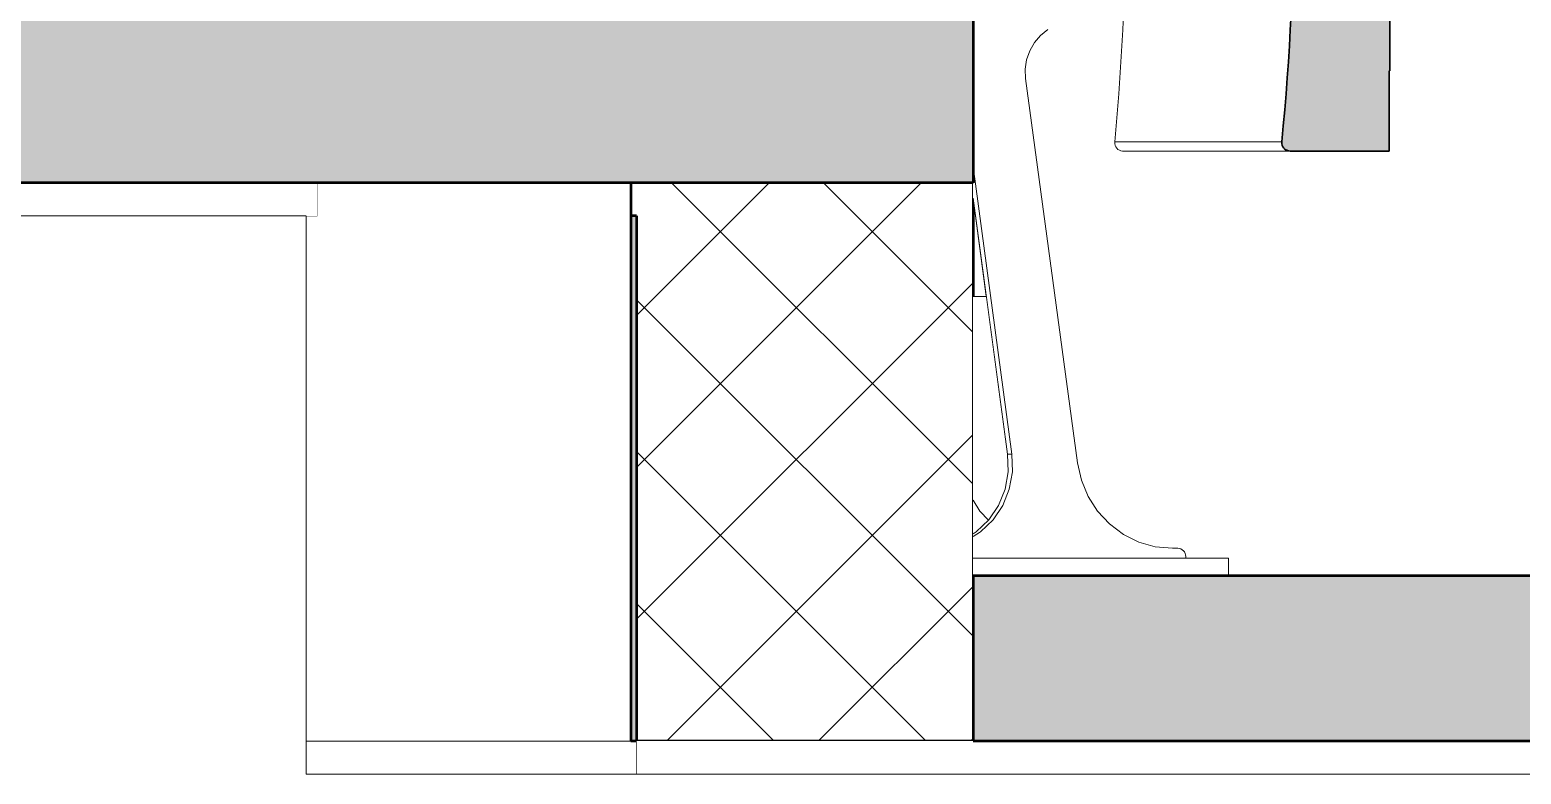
# Model space of a CAD drawing. Header units: millimetres. Extents: x -46169 to 135069, y -86316 to 18123.
# Drawn here: x 116265 to 117168, y -79235 to -78784 of the extents above; entities that cross this region are included whole.
import ezdxf

# ---------------------------------------------------------------- set-up
doc = ezdxf.new("R2010")
doc.units = ezdxf.units.MM
doc.header["$MEASUREMENT"] = 0
doc.linetypes.add('Wipeout_Contour', pattern=[1000, 0, -1000])
for name, color, linetype in [('New_A-20-M_Floor_Slab', 7, 'Continuous'), ('New_A-25-M_Wall_Int', 7, 'Continuous'), ('New_A-35-M_FFE_Fixed', 7, 'Continuous')]:
    doc.layers.add(name, color=color, linetype=linetype)
for name, color, linetype, lineweight, true_color in [('New_A-20-M_Floor_Slab_Pen_No__107', 7, 'Continuous', 15, 0xa6a6a6), ('New_A-20-M_Floor_Slab_Pen_No__27', 7, 'Continuous', 50, 0x2a2a2a), ('New_A-20-M_Floor_Slab_Pen_No__29', 7, 'Continuous', 50, 0x2a2a2a), ('New_A-20-M_Floor_Slab_Pen_No__81', 7, 'Continuous', 20, 0x6a6a6a), ('New_A-35-M_FFE_Fixed_Pen_No__104', 7, 'Continuous', 15, 0xa6a6a6), ('New_A-35-M_FFE_Fixed_Pen_No__44', 7, 'Continuous', 35, 0x444444)]:
    doc.layers.add(name, color=color, linetype=linetype, lineweight=lineweight, true_color=true_color)
for name, color, linetype, lineweight in [('New_A-20-M_Floor_Slab_Pen_No__87', 8, 'Continuous', 20), ('New_A-20-M_Floor_Slab_Pen_No__89', 8, 'Continuous', 20), ('New_A-35-M_FFE_Fixed_Pen_No__93', 8, 'Continuous', 13)]:
    doc.layers.add(name, color=color, linetype=linetype, lineweight=lineweight)

# ---------------------------------------------------------------- blocks, each defined once
blk = doc.blocks.new('Section Elem_15_3', base_point=(188935.42, -81480.18))
at = {"color": 254, "linetype": 'Wipeout_Contour', "lineweight": 0, "ltscale": 422996.154064}
blk.add_wipeout([(116836.2, -78945.43), (116844.22, -78945.43), (116836.2, -78885.94)], dxfattribs=at).dxf.layer = 'New_A-25-M_Wall_Int'
blk = doc.blocks.new('Section Elem_29_3', base_point=(188935.42, -81480.18))
at = {"layer": 'New_A-20-M_Floor_Slab_Pen_No__27', "linetype": 'Continuous'}
for p, q in [((116836.2, -78876.68), (116836.2, -79114.68)), ((116836.2, -79114.68), (116836.2, -79214.68)), ((116836.2, -79214.68), (116632.57, -79214.68))]:
    blk.add_line(p, q, dxfattribs=at)
at = {"color": 254, "linetype": 'Wipeout_Contour', "lineweight": 0, "ltscale": 562897.460389}
blk.add_wipeout([(116629.14, -78876.68), (116439.39, -78876.68), (116439.39, -78896.68), (116629.14, -78896.68)], dxfattribs=at).dxf.layer = 'New_A-20-M_Floor_Slab'
at = {"layer": 'New_A-20-M_Floor_Slab_Pen_No__107', "linetype": 'Continuous'}
h = blk.add_hatch(dxfattribs=at)
h.set_pattern_fill('Concrete_Block_0003', color=256, style=0, pattern_type=2)
h.set_pattern_definition([(45, (188935.42, -81480.184), (-45.96194, 45.96194), []), (135, (188935.42, -81480.184), (45.96194, 45.96194), [])])
h.paths.add_polyline_path([(116629.14, -78876.68), (116629.14, -78896.68), (116632.57, -78896.68), (116632.57, -79214.68), (116836.2, -79214.68), (116836.2, -78876.68)])
at = {"layer": 'New_A-20-M_Floor_Slab_Pen_No__27', "linetype": 'Continuous'}
blk.add_line((116629.14, -78876.68), (116629.14, -78896.68), dxfattribs=at)
at = {"layer": 'New_A-20-M_Floor_Slab_Pen_No__87', "linetype": 'Continuous'}
blk.add_line((116439.39, -78876.68), (116439.39, -78896.68), dxfattribs=at)
blk = doc.blocks.new('Section Elem_30_3', base_point=(188935.42, -81480.18))
at = {"color": 254, "linetype": 'Wipeout_Contour', "lineweight": 0, "ltscale": 563265.657711}
blk.add_wipeout([(116629.14, -78896.68), (116432.57, -78896.68), (116432.57, -79214.68), (116629.14, -79214.68)], dxfattribs=at).dxf.layer = 'New_A-20-M_Floor_Slab'
at = {"layer": 'New_A-20-M_Floor_Slab_Pen_No__27', "linetype": 'Continuous'}
blk.add_line((116632.57, -78896.68), (116629.14, -78896.68), dxfattribs=at)
at = {"layer": 'New_A-20-M_Floor_Slab_Pen_No__87', "linetype": 'Continuous'}
blk.add_line((116432.57, -78896.68), (116439.39, -78896.68), dxfattribs=at)
at = {"color": 254, "linetype": 'Wipeout_Contour', "lineweight": 0, "ltscale": 563650.880284}
blk.add_wipeout([(116632.57, -79234.68), (116632.57, -79214.68), (116432.57, -79214.68), (116432.57, -79234.68)], dxfattribs=at).dxf.layer = 'New_A-20-M_Floor_Slab'
at = {"layer": 'New_A-20-M_Floor_Slab_Pen_No__107', "linetype": 'Continuous', "lineweight": 0, "true_color": 0xd2d2d2}
blk.add_hatch(color=254, dxfattribs=at).paths.add_polyline_path([(116632.57, -78896.68), (116629.14, -78896.68), (116629.14, -79214.68), (116632.57, -79214.68)])
at = {"layer": 'New_A-20-M_Floor_Slab_Pen_No__27', "linetype": 'Continuous'}
for p, q in [((116629.14, -78896.68), (116629.14, -79214.68)), ((116632.57, -78896.68), (116632.57, -79214.68)), ((116632.57, -79214.68), (116629.14, -79214.68))]:
    blk.add_line(p, q, dxfattribs=at)
at = {"layer": 'New_A-20-M_Floor_Slab_Pen_No__87', "linetype": 'Continuous'}
for p, q in [((116432.57, -79214.68), (116432.57, -78896.68)), ((116432.57, -79214.68), (116629.14, -79214.68)), ((116432.57, -79234.68), (116432.57, -79214.68)), ((116632.57, -79214.68), (116632.57, -79234.68)), ((116632.57, -79234.68), (116432.57, -79234.68))]:
    blk.add_line(p, q, dxfattribs=at)
blk = doc.blocks.new('Section Elem_41_3', base_point=(188935.42, -81480.18))
at = {"color": 254, "linetype": 'Wipeout_Contour', "lineweight": 0, "ltscale": 565273.434295}
blk.add_wipeout([(116632.57, -79214.68), (116632.57, -79234.68), (117412.55, -79234.68), (117412.55, -79214.68)], dxfattribs=at).dxf.layer = 'New_A-20-M_Floor_Slab'
at = {"layer": 'New_A-20-M_Floor_Slab_Pen_No__89', "linetype": 'Continuous'}
blk.add_line((117405.73, -79234.68), (116632.57, -79234.68), dxfattribs=at)
blk = doc.blocks.new('Section Elem_42_3', base_point=(188935.42, -81480.18))
at = {"color": 254, "linetype": 'Wipeout_Contour', "lineweight": 0, "ltscale": 561293.090992}
blk.add_wipeout([(116439.39, -78876.68), (115659.41, -78876.68), (115659.41, -78896.68), (116439.39, -78896.68)], dxfattribs=at).dxf.layer = 'New_A-20-M_Floor_Slab'
at = {"layer": 'New_A-20-M_Floor_Slab_Pen_No__89', "linetype": 'Continuous'}
blk.add_line((116432.57, -78896.68), (115659.41, -78896.68), dxfattribs=at)
blk = doc.blocks.new('Section Elem_47_3', base_point=(188935.42, -81480.18))
at = {"color": 254, "linetype": 'Wipeout_Contour', "lineweight": 0, "ltscale": 1410707.34924804}
blk.add_wipeout([(116836.2, -79068.89), (116840.41, -79075.46), (116845.51, -79080.95), (116845.71, -79080.75), (116851.6, -79072.01), (116855.57, -79062.17), (116857.44, -79051.68), (116857.11, -79041.02), (116844.22, -78945.43), (116836.2, -78945.43)], dxfattribs=at).dxf.layer = 'New_A-20-M_Floor_Slab'
at = {"color": 254, "linetype": 'Wipeout_Contour', "lineweight": 0, "ltscale": 564484.477417}
blk.add_wipeout([(116836.2, -79114.43), (116882.57, -79114.43), (116882.57, -79113.93), (116836.2, -79113.93)], dxfattribs=at).dxf.layer = 'New_A-20-M_Floor_Slab'
at = {"layer": 'New_A-20-M_Floor_Slab_Pen_No__89', "linetype": 'Continuous'}
for p, q in [((116844.22, -78945.43), (116836.2, -78945.43)), ((116882.57, -79114.43), (116836.2, -79114.43)), ((116882.57, -79113.93), (116882.57, -79114.43))]:
    blk.add_line(p, q, dxfattribs=at)
blk = doc.blocks.new('Section Elem_97_3', base_point=(188935.42, -81480.18))
at = {"layer": 'New_A-35-M_FFE_Fixed_Pen_No__44', "linetype": 'Continuous'}
for p, q in [((117087.96, -78808.91), (117087.97, -78857.41)), ((117088.48, -78808.91), (117087.96, -78808.91))]:
    blk.add_line(p, q, dxfattribs=at)
at = {"layer": 'New_A-35-M_FFE_Fixed_Pen_No__44', "linetype": 'Continuous', "flags": 128}
blk.add_lwpolyline([(117088.48, -78664.91), (117088.48, -78796.91), (117088.48, -78808.91)], dxfattribs=at)
at = {"color": 254, "linetype": 'Wipeout_Contour', "lineweight": 0, "ltscale": 564262.682585}
blk.add_wipeout([(116922.81, -78842.24), (116921.91, -78851.92), (117022.97, -78851.92), (117023.93, -78842.24)], dxfattribs=at).dxf.layer = 'New_A-35-M_FFE_Fixed'
at = {"color": 254, "linetype": 'Wipeout_Contour', "lineweight": 0, "ltscale": 564291.002672}
blk.add_wipeout([(116923.89, -78856.46), (116924.76, -78856.98), (117026.03, -78856.98), (117025.09, -78856.46)], dxfattribs=at).dxf.layer = 'New_A-35-M_FFE_Fixed'
at = {"color": 254, "linetype": 'Wipeout_Contour', "lineweight": 0, "ltscale": 564368.466924}
blk.add_wipeout([(116851.6, -79072.01), (116845.71, -79080.75), (116848.3, -79080.75), (116854.19, -79072.01)], dxfattribs=at).dxf.layer = 'New_A-35-M_FFE_Fixed'
at = {"color": 254, "linetype": 'Wipeout_Contour', "lineweight": 0, "ltscale": 564356.748697}
blk.add_wipeout([(116836.2, -79089.21), (116836.2, -79090.79), (116840.75, -79088.01), (116838.16, -79088.01)], dxfattribs=at).dxf.layer = 'New_A-35-M_FFE_Fixed'
at = {"color": 254, "linetype": 'Wipeout_Contour', "lineweight": 0, "ltscale": 564651.850623}
blk.add_wipeout([(116836.2, -79103.93), (116836.2, -79113.93), (116990.72, -79113.93), (116990.72, -79103.93)], dxfattribs=at).dxf.layer = 'New_A-35-M_FFE_Fixed'
at = {"layer": 'New_A-35-M_FFE_Fixed_Pen_No__93', "linetype": 'Continuous'}
for p, q in [((116990.72, -79113.93), (116990.72, -79103.93)), ((116836.2, -79113.93), (116990.72, -79113.93))]:
    blk.add_line(p, q, dxfattribs=at)
at = {"color": 254, "linetype": 'Wipeout_Contour', "lineweight": 0, "ltscale": 564243.981529}
blk.add_wipeout([(116922.81, -78842.24), (117023.93, -78842.24), (117024.81, -78832.55), (116923.63, -78832.55)], dxfattribs=at).dxf.layer = 'New_A-35-M_FFE_Fixed'
at = {"color": 254, "linetype": 'Wipeout_Contour', "lineweight": 0, "ltscale": 564295.083605}
blk.add_wipeout([(116924.76, -78856.98), (116925.72, -78857.3), (117027.05, -78857.3), (117026.03, -78856.98)], dxfattribs=at).dxf.layer = 'New_A-35-M_FFE_Fixed'
at = {"color": 254, "linetype": 'Wipeout_Contour', "lineweight": 0, "ltscale": 564363.971201}
blk.add_wipeout([(116851.6, -79072.01), (116854.19, -79072.01), (116858.16, -79062.17), (116855.57, -79062.17)], dxfattribs=at).dxf.layer = 'New_A-35-M_FFE_Fixed'
at = {"color": 254, "linetype": 'Wipeout_Contour', "lineweight": 0, "ltscale": 564364.130098}
blk.add_wipeout([(116838.16, -79088.01), (116840.75, -79088.01), (116848.3, -79080.75), (116845.71, -79080.75)], dxfattribs=at).dxf.layer = 'New_A-35-M_FFE_Fixed'
at = {"color": 254, "linetype": 'Wipeout_Contour', "lineweight": 0, "ltscale": 564225.045933}
blk.add_wipeout([(116923.63, -78832.55), (117024.81, -78832.55), (117025.63, -78822.86), (116924.39, -78822.86)], dxfattribs=at).dxf.layer = 'New_A-35-M_FFE_Fixed'
at = {"color": 254, "linetype": 'Wipeout_Contour', "lineweight": 0, "ltscale": 564298.926051}
blk.add_wipeout([(116925.72, -78857.3), (116926.72, -78857.41), (117028.13, -78857.41), (117027.05, -78857.3)], dxfattribs=at).dxf.layer = 'New_A-35-M_FFE_Fixed'
at = {"color": 254, "linetype": 'Wipeout_Contour', "lineweight": 0, "ltscale": 564350.847289}
blk.add_wipeout([(116857.44, -79051.68), (116855.57, -79062.17), (116858.16, -79062.17), (116860.02, -79051.68)], dxfattribs=at).dxf.layer = 'New_A-35-M_FFE_Fixed'
at = {"color": 254, "linetype": 'Wipeout_Contour', "lineweight": 0, "ltscale": 564205.876686}
blk.add_wipeout([(116924.39, -78822.86), (117025.63, -78822.86), (117026.38, -78813.16), (116925.09, -78813.16)], dxfattribs=at).dxf.layer = 'New_A-35-M_FFE_Fixed'
at = {"color": 254, "linetype": 'Wipeout_Contour', "lineweight": 0, "ltscale": 564275.82804}
blk.add_wipeout([(116921.92, -78852.96), (116922.14, -78853.98), (117023.21, -78853.98), (117022.98, -78852.96)], dxfattribs=at).dxf.layer = 'New_A-35-M_FFE_Fixed'
at = {"color": 254, "linetype": 'Wipeout_Contour', "lineweight": 0, "ltscale": 564186.474687}
blk.add_wipeout([(116925.72, -78803.46), (116925.09, -78813.16), (117026.38, -78813.16), (117027.05, -78803.46)], dxfattribs=at).dxf.layer = 'New_A-35-M_FFE_Fixed'
at = {"color": 254, "linetype": 'Wipeout_Contour', "lineweight": 0, "ltscale": 564279.104743}
blk.add_wipeout([(116922.14, -78853.98), (116922.55, -78854.93), (117023.65, -78854.93), (117023.21, -78853.98)], dxfattribs=at).dxf.layer = 'New_A-35-M_FFE_Fixed'
at = {"color": 254, "linetype": 'Wipeout_Contour', "lineweight": 0, "ltscale": 564166.840851}
blk.add_wipeout([(116926.28, -78793.75), (116925.72, -78803.46), (117027.05, -78803.46), (117027.66, -78793.75)], dxfattribs=at).dxf.layer = 'New_A-35-M_FFE_Fixed'
at = {"color": 254, "linetype": 'Wipeout_Contour', "lineweight": 0, "ltscale": 564286.860278}
blk.add_wipeout([(116923.14, -78855.77), (116923.89, -78856.46), (117025.09, -78856.46), (117024.29, -78855.77)], dxfattribs=at).dxf.layer = 'New_A-35-M_FFE_Fixed'
at = {"color": 254, "linetype": 'Wipeout_Contour', "lineweight": 0, "ltscale": 564146.976096}
blk.add_wipeout([(116926.28, -78793.75), (117027.66, -78793.75), (117028.19, -78784.04), (116926.78, -78784.04)], dxfattribs=at).dxf.layer = 'New_A-35-M_FFE_Fixed'
at = {"color": 254, "linetype": 'Wipeout_Contour', "lineweight": 0, "ltscale": 564282.836112}
blk.add_wipeout([(116922.55, -78854.93), (116923.14, -78855.77), (117024.29, -78855.77), (117023.65, -78854.93)], dxfattribs=at).dxf.layer = 'New_A-35-M_FFE_Fixed'
at = {"color": 254, "linetype": 'Wipeout_Contour', "lineweight": 0, "ltscale": 564273.148152}
blk.add_wipeout([(116921.91, -78851.92), (116921.92, -78852.96), (117022.98, -78852.96), (117022.97, -78851.92)], dxfattribs=at).dxf.layer = 'New_A-35-M_FFE_Fixed'
at = {"layer": 'New_A-35-M_FFE_Fixed_Pen_No__104', "linetype": 'Continuous'}
blk.add_hatch(color=256, dxfattribs=at).paths.add_polyline_path([(117023.65, -78854.93), (117024.29, -78855.77), (117025.09, -78856.46), (117026.03, -78856.98), (117027.05, -78857.3), (117028.13, -78857.41), (117069.33, -78857.41), (117081.76, -78857.41), (117087.97, -78857.41), (117087.96, -78808.91), (117088.48, -78808.91), (117088.48, -78796.91), (117088.48, -78664.91), (117087.94, -78664.91), (117087.94, -78508.53), (117097.02, -78432.66), (117097.17, -78429.96), (117096.83, -78427.28), (117095.99, -78424.71), (117094.69, -78422.32), (117092.96, -78420.19), (117090.87, -78418.4), (117088.48, -78417), (117085.87, -78416.03), (117047.97, -78405.71), (117044.9, -78405.19), (117041.78, -78405.27), (117038.73, -78405.95), (117035.9, -78407.21), (117033.38, -78408.99), (117031.28, -78411.22), (117029.68, -78413.81), (117028.65, -78416.65), (117024.91, -78433.36), (117021.93, -78450.22), (117019.72, -78467.18), (117018.28, -78484.22), (117017.62, -78501.3), (117017.73, -78518.4), (117018.61, -78535.47), (117020.27, -78552.49), (117022.47, -78571.85), (117024.38, -78591.23), (117026.01, -78610.64), (117027.36, -78630.07), (117028.44, -78649.52), (117029.23, -78668.97), (117029.74, -78688.44), (117029.98, -78707.91), (117029.99, -78711.54), (117029.99, -78715.16), (117029.98, -78718.79), (117029.97, -78722.41), (117029.94, -78726.04), (117029.9, -78729.66), (117029.86, -78733.29), (117029.8, -78736.91), (117029.72, -78741.59), (117029.61, -78746.27), (117029.5, -78750.94), (117029.36, -78755.62), (117029.21, -78760.3), (117029.04, -78764.97), (117028.86, -78769.65), (117028.66, -78774.33), (117028.19, -78784.04), (117027.66, -78793.75), (117027.05, -78803.46), (117026.38, -78813.16), (117025.63, -78822.86), (117024.81, -78832.55), (117023.93, -78842.24), (117022.97, -78851.92), (117022.98, -78852.96), (117023.21, -78853.98)])
at = {"layer": 'New_A-35-M_FFE_Fixed_Pen_No__44', "linetype": 'Continuous', "flags": 128}
blk.add_lwpolyline([(117028.66, -78774.33), (117028.19, -78784.04), (117027.66, -78793.75), (117027.05, -78803.46), (117026.38, -78813.16), (117025.63, -78822.86), (117024.81, -78832.55), (117023.93, -78842.24), (117022.97, -78851.92), (117022.98, -78852.96), (117023.21, -78853.98), (117023.65, -78854.93), (117024.29, -78855.77), (117025.09, -78856.46), (117026.03, -78856.98), (117027.05, -78857.3), (117028.13, -78857.41), (117069.33, -78857.41), (117081.76, -78857.41), (117087.97, -78857.41)], dxfattribs=at)
at = {"color": 254, "linetype": 'Wipeout_Contour', "lineweight": 0, "ltscale": 12396941.07242469}
blk.add_wipeout([(116664.5, -77914.09), (116664.59, -77915.03), (116664.84, -77915.94), (116665.26, -77916.78), (116665.82, -77917.53), (116666.51, -77918.15), (116667.3, -77918.63), (116668.16, -77918.94), (116669.06, -77919.08), (116677.28, -77920.3), (116685.17, -77922.95), (116692.51, -77926.96), (116699.08, -77932.21), (116704.68, -77938.55), (116709.16, -77945.79), (116712.36, -77953.72), (116714.21, -77962.09), (116824.05, -78776.68), (116836.2, -78776.68), (116836.2, -78866.75), (116859.7, -79041.02), (116860.02, -79051.68), (116858.16, -79062.17), (116854.19, -79072.01), (116848.3, -79080.75), (116840.75, -79088.01), (116836.2, -79090.79), (116836.2, -79103.93), (116880.14, -79103.93), (116964.93, -79103.93), (116964.93, -79102.93), (116964.84, -79101.96), (116964.56, -79101.02), (116964.12, -79100.16), (116963.51, -79099.4), (116962.78, -79098.78), (116961.95, -79098.32), (116961.04, -79098.03), (116960.1, -79097.93), (116956.81, -79097.93), (116946.49, -79096.98), (116936.5, -79094.13), (116927.16, -79089.49), (116918.77, -79083.2), (116911.59, -79075.46), (116905.86, -79066.53), (116901.75, -79056.68), (116899.41, -79046.23), (116868.04, -78813.55), (116867.8, -78807.8), (116868.62, -78802.12), (116870.48, -78796.7), (116873.31, -78791.75), (116876.99, -78787.44), (116881.4, -78783.95), (116886.38, -78781.38), (116891.73, -78779.85), (116901.42, -78778.21), (116911.1, -78776.54), (116920.78, -78774.84), (116927.24, -78773.68), (116927.41, -78769.65), (116927.58, -78764.97), (116927.73, -78760.3), (116927.87, -78755.62), (116928, -78750.94), (116928.11, -78746.27), (116928.21, -78741.59), (116928.29, -78736.91), (116928.34, -78733.29), (116928.38, -78729.66), (116928.41, -78726.04), (116928.44, -78722.41), (116928.45, -78718.79), (116928.46, -78715.16), (116928.46, -78711.54), (116928.45, -78707.91), (116879, -78707.91), (116873.84, -78707.43), (116868.85, -78706.01), (116864.18, -78703.69), (116859.98, -78700.54), (116856.39, -78696.67), (116853.53, -78692.21), (116851.48, -78687.28), (116850.3, -78682.06), (116746.61, -77913.01), (116664.5, -77913.01)], dxfattribs=at).dxf.layer = 'New_A-35-M_FFE_Fixed'
at = {"layer": 'New_A-35-M_FFE_Fixed_Pen_No__93', "linetype": 'Continuous'}
for p, q in [((116927.22, -78774.33), (116926.78, -78784.04)), ((116870.48, -78796.7), (116873.31, -78791.75)), ((116873.31, -78791.75), (116876.99, -78787.44)), ((116876.99, -78787.44), (116881.4, -78783.95)), ((116926.78, -78784.04), (116926.28, -78793.75)), ((116868.62, -78802.12), (116870.48, -78796.7)), ((116926.28, -78793.75), (116925.72, -78803.46)), ((116867.8, -78807.8), (116868.62, -78802.12)), ((116868.04, -78813.55), (116867.8, -78807.8)), ((116925.72, -78803.46), (116925.09, -78813.16)), ((116899.41, -79046.23), (116868.04, -78813.55)), ((116925.09, -78813.16), (116924.39, -78822.86)), ((116924.39, -78822.86), (116923.63, -78832.55)), ((116923.63, -78832.55), (116922.81, -78842.24)), ((116922.81, -78842.24), (116921.91, -78851.92)), ((116921.91, -78851.92), (116921.92, -78852.96)), ((117022.97, -78851.92), (116921.91, -78851.92)), ((116921.92, -78852.96), (116922.14, -78853.98)), ((116922.14, -78853.98), (116922.55, -78854.93)), ((116922.55, -78854.93), (116923.14, -78855.77)), ((116923.14, -78855.77), (116923.89, -78856.46)), ((116923.89, -78856.46), (116924.76, -78856.98)), ((116924.76, -78856.98), (116925.72, -78857.3)), ((116925.72, -78857.3), (116926.72, -78857.41)), ((117028.13, -78857.41), (116926.72, -78857.41)), ((116901.75, -79056.68), (116899.41, -79046.23)), ((116855.57, -79062.17), (116851.6, -79072.01)), ((116858.16, -79062.17), (116854.19, -79072.01)), ((116905.86, -79066.53), (116901.75, -79056.68)), ((116911.59, -79075.46), (116905.86, -79066.53)), ((116918.77, -79083.2), (116911.59, -79075.46)), ((116927.16, -79089.49), (116918.77, -79083.2)), ((116936.5, -79094.13), (116927.16, -79089.49)), ((116946.49, -79096.98), (116936.5, -79094.13)), ((116956.81, -79097.93), (116946.49, -79096.98)), ((116960.1, -79097.93), (116956.81, -79097.93)), ((116961.04, -79098.03), (116960.1, -79097.93)), ((116961.95, -79098.32), (116961.04, -79098.03)), ((116962.78, -79098.78), (116961.95, -79098.32)), ((116963.51, -79099.4), (116962.78, -79098.78)), ((116990.72, -79103.93), (116836.2, -79103.93)), ((116964.12, -79100.16), (116963.51, -79099.4)), ((116964.56, -79101.02), (116964.12, -79100.16)), ((116964.84, -79101.96), (116964.56, -79101.02)), ((116964.93, -79102.93), (116964.84, -79101.96)), ((116964.93, -79103.93), (116964.93, -79102.93))]:
    blk.add_line(p, q, dxfattribs=at)
at = {"color": 254, "linetype": 'Wipeout_Contour', "lineweight": 0, "ltscale": 564096.160189}
blk.add_wipeout([(116859.7, -79041.02), (116836.2, -78866.75), (116836.2, -78885.95), (116857.11, -79041.02)], dxfattribs=at).dxf.layer = 'New_A-35-M_FFE_Fixed'
at = {"color": 254, "linetype": 'Wipeout_Contour', "lineweight": 0, "ltscale": 705428.90023}
blk.add_wipeout([(116840.41, -79075.46), (116836.2, -79068.89), (116836.2, -79089.21), (116838.16, -79088.01), (116845.51, -79080.95)], dxfattribs=at).dxf.layer = 'New_A-35-M_FFE_Fixed'
at = {"layer": 'New_A-35-M_FFE_Fixed_Pen_No__93', "linetype": 'Continuous'}
for p, q in [((116836.2, -79068.89), (116840.41, -79075.46)), ((116845.71, -79080.75), (116838.16, -79088.01)), ((116840.41, -79075.46), (116845.51, -79080.95)), ((116848.3, -79080.75), (116840.75, -79088.01)), ((116851.6, -79072.01), (116845.71, -79080.75)), ((116854.19, -79072.01), (116848.3, -79080.75)), ((116840.75, -79088.01), (116836.2, -79090.79)), ((116838.16, -79088.01), (116836.2, -79089.21))]:
    blk.add_line(p, q, dxfattribs=at)
at = {"color": 254, "linetype": 'Wipeout_Contour', "lineweight": 0, "ltscale": 564329.691651}
blk.add_wipeout([(116859.7, -79041.02), (116857.11, -79041.02), (116857.44, -79051.68), (116860.02, -79051.68)], dxfattribs=at).dxf.layer = 'New_A-35-M_FFE_Fixed'
at = {"layer": 'New_A-35-M_FFE_Fixed_Pen_No__93', "linetype": 'Continuous'}
for p, q in [((116836.2, -78866.75), (116859.7, -79041.02)), ((116836.2, -78885.95), (116857.11, -79041.02)), ((116859.7, -79041.02), (116857.11, -79041.02)), ((116857.11, -79041.02), (116857.44, -79051.68)), ((116859.7, -79041.02), (116860.02, -79051.68)), ((116857.44, -79051.68), (116855.57, -79062.17)), ((116860.02, -79051.68), (116858.16, -79062.17))]:
    blk.add_line(p, q, dxfattribs=at)
blk = doc.blocks.new('Section Elem_101_3', base_point=(188935.42, -81480.18))
at = {"layer": 'New_A-20-M_Floor_Slab_Pen_No__81', "linetype": 'Continuous', "lineweight": 0, "true_color": 0x353535}
blk.add_hatch(color=250, dxfattribs=at).paths.add_polyline_path([(117809.36, -79114.68), (116836.2, -79114.68), (116836.2, -79214.68), (117809.36, -79214.68)])
at = {"layer": 'New_A-20-M_Floor_Slab_Pen_No__29', "linetype": 'Continuous'}
for p, q in [((117809.36, -79114.68), (116836.2, -79114.68)), ((117602.3, -79214.68), (116836.2, -79214.68))]:
    blk.add_line(p, q, dxfattribs=at)
blk = doc.blocks.new('Section Elem_102_3', base_point=(188935.42, -81480.18))
at = {"layer": 'New_A-20-M_Floor_Slab_Pen_No__81', "linetype": 'Continuous', "lineweight": 0, "true_color": 0x353535}
blk.add_hatch(color=250, dxfattribs=at).paths.add_polyline_path([(116836.2, -78776.68), (115863.04, -78776.68), (115863.04, -78876.68), (116836.2, -78876.68)])
at = {"layer": 'New_A-20-M_Floor_Slab_Pen_No__29', "linetype": 'Continuous'}
for p, q in [((116836.2, -78776.68), (116836.2, -78876.68)), ((116629.14, -78876.68), (115863.04, -78876.68)), ((116836.2, -78876.68), (116629.14, -78876.68))]:
    blk.add_line(p, q, dxfattribs=at)

msp = doc.modelspace()

# ---------------------------------------------------------------- block references
at = {"layer": 'New_A-25-M_Wall_Int'}
msp.add_blockref('Section Elem_15_3', (188935.42, -81480.18), dxfattribs=at)

# ---------------------------------------------------------------- next in the draw order: block references
at = {"layer": 'New_A-20-M_Floor_Slab'}
msp.add_blockref('Section Elem_29_3', (188935.42, -81480.18), dxfattribs=at)

# ---------------------------------------------------------------- next in the draw order: block references
for name in ['Section Elem_30_3', 'Section Elem_47_3']:
    msp.add_blockref(name, (188935.42, -81480.18), dxfattribs=at)

# ---------------------------------------------------------------- next in the draw order: block references
for name in ['Section Elem_42_3', 'Section Elem_41_3']:
    msp.add_blockref(name, (188935.42, -81480.18), dxfattribs=at)

# ---------------------------------------------------------------- next in the draw order: block references
at = {"layer": 'New_A-35-M_FFE_Fixed'}
msp.add_blockref('Section Elem_97_3', (188935.42, -81480.18), dxfattribs=at)

# ---------------------------------------------------------------- next in the draw order: block references
at = {"layer": 'New_A-20-M_Floor_Slab'}
for name in ['Section Elem_102_3', 'Section Elem_101_3']:
    msp.add_blockref(name, (188935.42, -81480.18), dxfattribs=at)

doc.saveas('drawing.dxf')
